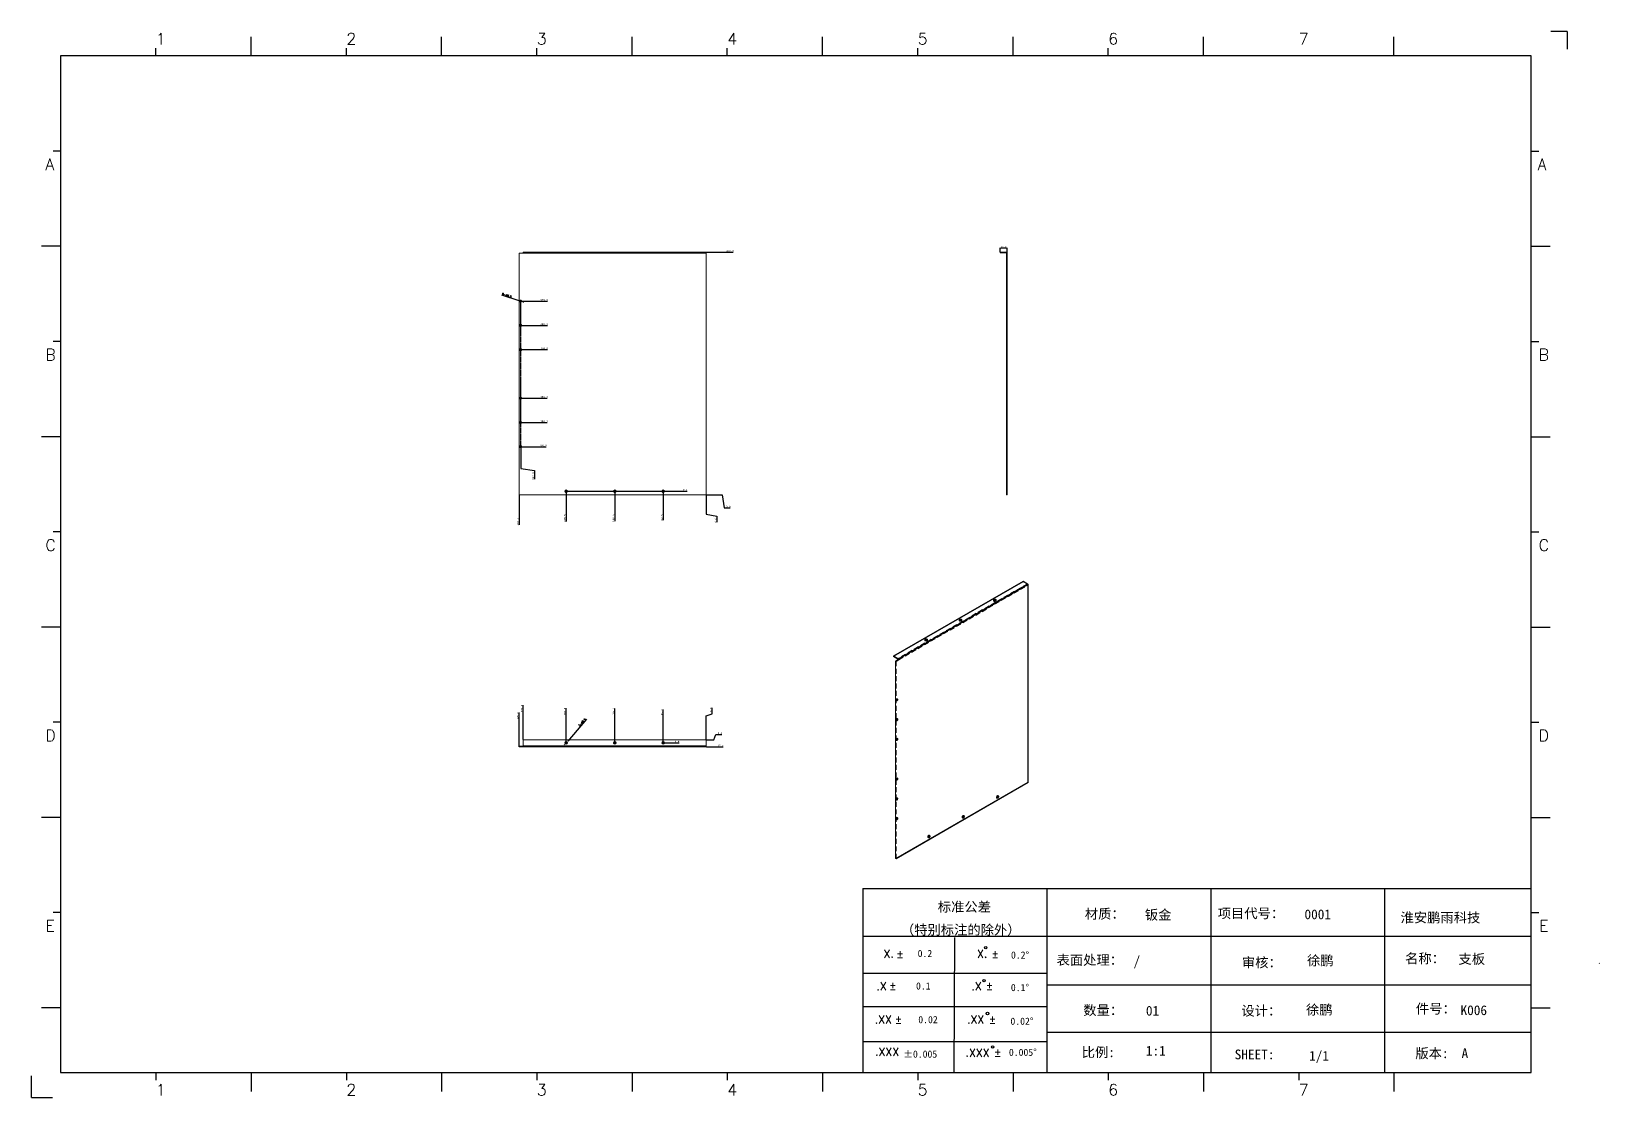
# Model space of a CAD drawing. Extents: x 83 to 30050, y -7164 to 695.
# Drawn here: x 18711 to 21939, y -7058 to -4862 of the extents above; entities that cross this region are included whole.
import ezdxf
from ezdxf.enums import TextEntityAlignment as Align

# ---------------------------------------------------------------- set-up
doc = ezdxf.new("R2010")
doc.units = 0
doc.header["$LTSCALE"] = 8
doc.header["$MEASUREMENT"] = 0
doc.header["$PDSIZE"] = 5
doc.linetypes.add('CENTER', pattern=[2, 1.25, -0.25, 0.25, -0.25])
doc.linetypes.add('HIDDEN', pattern=[1.905, 1.27, -0.635])
doc.layers.get('0').update_dxf_attribs({"linetype": 'CONTINUOUS'})
doc.layers.get('Defpoints').update_dxf_attribs({"linetype": 'CONTINUOUS'})
doc.layers.add('41', color=3, linetype='CONTINUOUS')
doc.layers.add('dim', color=82, linetype='CONTINUOUS', lineweight=9)
doc.styles.add('SIMPLEX', font='SIMPLEX')
doc.styles.get("Standard").update_dxf_attribs({"font": '', "height": 4})
doc.styles.get('Standard').set_extended_font_data('SimSun')
doc.dimstyles.new('ISO-25', dxfattribs={"dimtxt": 6, "dimasz": 2.5, "dimexe": 1.25, "dimexo": 0.625, "dimtad": 1, "dimdec": 1, "dimzin": 1, "dimdsep": 46, "dimtxsty": 'Standard', "dimcen": 2.5, "dimadec": 0, "dimazin": 0, "dimtm": 1e-09, "dimtfac": 1, "dimtdec": 1, "dimtmove": 0, "dimatfit": 3, "dimfxl": 1, "dimtolj": 1, "dimtzin": 0, "dimarcsym": 0})

# ---------------------------------------------------------------- blocks, each defined once
blk = doc.blocks.new('A$C0BB32EA6')
at = {"layer": '41', "linetype": 'Continuous'}
for p, q in [((630.37, 437.94), (623.79, 437.94)), ((630.37, 437.94), (630.37, 430.59)), ((0, 0), (0, 8.98)), ((0, 0), (8.64, 0))]:
    blk.add_line(p, q, dxfattribs=at)
at = {"layer": '41'}
for p, q in [((90.21, 427.84), (90.21, 435.66)), ((168.4, 427.84), (168.4, 435.66)), ((168.4, 427.84), (168.4, 435.66)), ((168.4, 427.84), (168.4, 435.66)), ((246.58, 427.84), (246.58, 435.66)), ((246.58, 427.84), (246.58, 435.66)), ((324.77, 427.84), (324.77, 435.66)), ((402.96, 427.84), (402.96, 435.66)), ((481.15, 427.84), (481.15, 435.66)), ((559.34, 427.84), (559.34, 435.66)), ((615.63, 427.84), (12.02, 427.84)), ((12.02, 427.84), (12.02, 10.32)), ((51.11, 427.84), (51.11, 430.97)), ((129.3, 427.84), (129.3, 430.97)), ((129.3, 427.84), (129.3, 430.97)), ((129.3, 427.84), (129.3, 430.97)), ((207.49, 427.84), (207.49, 430.97)), ((207.49, 427.84), (207.49, 430.97)), ((285.68, 427.84), (285.68, 430.97)), ((363.87, 427.84), (363.87, 430.97)), ((442.06, 427.84), (442.06, 430.97)), ((615.63, 10.32), (615.63, 427.84)), ((12.02, 388.75), (8.89, 388.75)), ((615.63, 388.75), (618.76, 388.75)), ((12.02, 349.66), (4.2, 349.66)), ((615.63, 349.66), (623.45, 349.66)), ((12.02, 310.56), (8.89, 310.56)), ((615.63, 310.56), (618.76, 310.56)), ((12.02, 271.47), (4.2, 271.47)), ((615.63, 271.47), (623.45, 271.47)), ((12.02, 232.37), (8.89, 232.37)), ((615.63, 232.37), (618.76, 232.37)), ((12.02, 193.28), (4.2, 193.28)), ((615.63, 193.28), (623.45, 193.28)), ((12.02, 154.18), (8.89, 154.18)), ((615.63, 154.18), (618.76, 154.18)), ((12.02, 115.09), (4.2, 115.09)), ((615.63, 115.09), (623.45, 115.09)), ((341.34, 85.85), (615.63, 85.85)), ((341.34, 85.85), (341.34, 10.32)), ((416.87, 85.85), (416.87, 10.32)), ((484.16, 85.85), (484.16, 10.32)), ((555.4, 85.7), (555.4, 10.17)), ((12.02, 76), (8.89, 76)), ((615.63, 76), (618.76, 76)), ((615.63, 66.14), (341.34, 66.14)), ((378.86, 10.02), (379.1, 65.84)), ((341.34, 51.12), (416.87, 51.12)), ((615.63, 46.17), (416.87, 46.17)), ((12.02, 36.9), (4.2, 36.9)), ((341.34, 37.5), (401.12, 37.5)), ((341.34, 37.5), (416.87, 37.5)), ((615.63, 36.9), (623.45, 36.9)), ((615.63, 26.74), (416.87, 26.74)), ((341.34, 23.05), (401.87, 23.05)), ((341.34, 23.05), (401.87, 23.05)), ((341.34, 23.05), (401.87, 23.05)), ((341.34, 23.05), (401.87, 23.05)), ((341.34, 23.05), (401.87, 23.05)), ((341.34, 23.05), (416.87, 23.05)), ((12.02, 10.32), (615.63, 10.32)), ((51.11, 10.32), (51.11, 7.19)), ((90.21, 10.32), (90.21, 2.5)), ((129.3, 10.32), (129.3, 7.19)), ((168.4, 10.32), (168.4, 2.5)), ((207.49, 10.32), (207.49, 7.19)), ((246.58, 10.32), (246.58, 2.5)), ((285.68, 10.32), (285.68, 7.19)), ((324.77, 10.32), (324.77, 2.5)), ((326.34, 10.32), (401.87, 10.32)), ((363.87, 10.32), (363.87, 7.19)), ((402.96, 10.32), (402.96, 2.5)), ((442.06, 10.32), (442.06, 7.19)), ((481.15, 10.32), (481.15, 2.5)), ((520.24, 10.32), (520.24, 7.19)), ((559.34, 10.32), (559.34, 2.5))]:
    blk.add_line(p, q, dxfattribs=at)
for centre in [(391.73, 61.61), (391.07, 48.04), (392.49, 34.54), (394.6, 20.83)]:
    blk.add_circle(centre, 0.516, dxfattribs=at)
at = {"layer": '41', "style": 'SIMPLEX'}
for s, height, p in [('1', 4.69, (51.11, 432.54)), ('2', 4.69, (129.3, 432.54)), ('3', 4.69, (207.49, 432.54)), ('4', 4.69, (285.68, 432.54)), ('5', 4.69, (363.87, 432.54)), ('6', 4.69, (442.06, 432.54)), ('7', 4.69, (520.24, 432.54)), ('A', 4.75, (5.76, 380.93)), ('A', 4.75, (618.27, 380.93)), ('B', 4.75, (5.76, 302.74)), ('B', 4.75, (618.72, 302.74)), ('C', 4.75, (5.76, 224.55)), ('C', 4.75, (618.72, 224.55)), ('D', 4.75, (5.76, 146.37)), ('D', 4.75, (618.72, 146.37)), ('E', 4.75, (5.76, 68.18)), ('E', 4.75, (618.95, 68.18)), ('X.', 3.284, (349.84, 57.49)), ('%%p', 3.284, (355.04, 57.36)), ('X.', 3.284, (388.21, 57.49)), ('%%p', 3.284, (394.07, 57.36)), ('.X', 3.284, (346.89, 44.16)), ('%%p', 3.284, (352.09, 44.33)), ('.X', 3.284, (385.9, 44.16)), ('%%p', 3.284, (391.76, 44.33)), ('.XX', 3.284, (346.2, 30.42)), ('%%p', 3.284, (354.44, 30.46)), ('.XX', 3.284, (384.11, 30.42)), ('%%p', 3.284, (393.01, 30.46)), ('.XXX', 3.284, (383.48, 16.83)), ('%%p', 3.284, (395.11, 16.95)), ('1', 4.69, (51.11, 0.87)), ('2', 4.69, (129.3, 0.87)), ('3', 4.69, (207.49, 0.87)), ('4', 4.69, (285.68, 0.87)), ('5', 4.69, (363.87, 0.87)), ('6', 4.69, (442.06, 0.87)), ('7', 4.69, (520.24, 0.87))]:
    blk.add_text(s, height=height, dxfattribs=at).set_placement(p)
at = {"layer": '41', "linetype": 'Continuous'}
for s, p in [('标准公差', (372.08, 76.36)), ('材质：', (432.42, 73.5)), ('项目代号：', (486.99, 73.71)), ('（特别标注的除外）', (356.94, 66.94)), ('淮安鹏雨科技', (562.04, 71.96)), ('表面处理：', (420.83, 54.55)), ('审核：', (496.9, 53.5)), ('名称：', (563.9, 55.18)), ('件号：', (568.32, 34.55)), ('数量：', (431.79, 33.91)), ('设计：', (496.69, 33.7)), ('比例:', (431.16, 16.65)), ('SHEET:', (493.95, 15.75)), ('1/1', (524.5, 15.18)), ('版本:', (568.11, 16.23))]:
    blk.add_text(s, height=4, dxfattribs=at).set_placement(p)
at = {"layer": '41'}
for s, p in [('0.2', (363.82, 57.75)), ('0.2%%D', (402.12, 57.11)), ('0.1', (363.14, 44.41)), ('0.1%%D', (402.07, 43.76)), ('0.02', (364.07, 30.58)), ('0.02%%D', (401.9, 29.93)), ('0.005%%D', (401.27, 17.16))]:
    blk.add_text(s, height=2.929, dxfattribs=at).set_placement(p)
at = {"layer": '41', "style": 'SIMPLEX'}
blk.add_text('.XXX', height=3.284, dxfattribs=at).set_placement((351.31, 18.87), align=Align.MIDDLE_CENTER)
at = {"layer": '41'}
blk.add_text('%%P0.005', height=2.929, dxfattribs=at).set_placement((364.87, 17.89), align=Align.MIDDLE_CENTER)
at = {"layer": '41', "linetype": 'Continuous'}
for tag, p in [('材质', (457.07, 73.08)), ('代号', (522.6, 73.29)), ('表面处理', (452.44, 54.13)), ('审核', (523.65, 54.34)), ('名称', (585.81, 54.97)), ('设计', (523.23, 34.13)), ('数量', (457.5, 33.7)), ('件号', (586.65, 33.91)), ('比例', (457.5, 17.28)), ('版本', (587.08, 16.23))]:
    blk.add_attdef(tag, p, '', height=4, dxfattribs=at)
blk = doc.blocks.new('*D1572')
at = {"layer": 'Defpoints', "color": 0}
for p in [(20100.2, -5816.5), (20100.2, -5816.5), (20141.1, -5843.5)]:
    blk.add_point(p, dxfattribs=at)
at = {"layer": 'dim', "color": 0, "lineweight": -2}
for p, q in [((20100.7, -5816.5), (20133.1, -5816.5)), ((20133.1, -5816.5), (20137.1, -5843.5)), ((20137.1, -5843.5), (20149.5, -5843.5))]:
    blk.add_line(p, q, dxfattribs=at)
at = {"layer": 'dim', "color": 0, "insert": (20145.5, -5841), "char_height": 4, "attachment_point": 5}
blk.add_mtext('\\A1;0.0', dxfattribs=at)
blk = doc.blocks.new('*D1573')
at = {"layer": 'Defpoints', "color": 0}
for p in [(20011.7, -5809.4), (20052.6, -5809.4), (20100.2, -5816.5)]:
    blk.add_point(p, dxfattribs=at)
at = {"layer": 'dim', "color": 0, "lineweight": -2}
blk.add_line((20012.2, -5809.4), (20060.7, -5809.4), dxfattribs=at)
at = {"layer": 'dim', "color": 0, "insert": (20056.9, -5806.9), "char_height": 4, "attachment_point": 5}
blk.add_mtext('\\A1;7.1', dxfattribs=at)
blk = doc.blocks.new('*D1574')
at = {"layer": 'Defpoints', "color": 0}
for p in [(19718.2, -5717.6), (19759.1, -5717.6), (20100.2, -5816.5)]:
    blk.add_point(p, dxfattribs=at)
at = {"layer": 'dim', "color": 0, "lineweight": -2}
blk.add_line((19718.7, -5717.6), (19770.4, -5717.6), dxfattribs=at)
at = {"layer": 'dim', "color": 0, "insert": (19765, -5715.1), "char_height": 4, "attachment_point": 5}
blk.add_mtext('\\A1;98.9', dxfattribs=at)
blk = doc.blocks.new('*D1575')
at = {"layer": 'Defpoints', "color": 0}
for p in [(19718.2, -5667.6), (19759.1, -5667.6), (20100.2, -5816.5)]:
    blk.add_point(p, dxfattribs=at)
at = {"layer": 'dim', "color": 0, "lineweight": -2}
blk.add_line((19718.7, -5667.6), (19772.8, -5667.6), dxfattribs=at)
at = {"layer": 'dim', "color": 0, "insert": (19766.2, -5665.1), "char_height": 4, "attachment_point": 5}
blk.add_mtext('\\A1;148.9', dxfattribs=at)
blk = doc.blocks.new('*D1576')
at = {"layer": 'Defpoints', "color": 0}
for p in [(19718.2, -5617.6), (19759.1, -5617.6), (20100.2, -5816.5)]:
    blk.add_point(p, dxfattribs=at)
at = {"layer": 'dim', "color": 0, "lineweight": -2}
blk.add_line((19718.7, -5617.6), (19772.8, -5617.6), dxfattribs=at)
at = {"layer": 'dim', "color": 0, "insert": (19766.2, -5615.1), "char_height": 4, "attachment_point": 5}
blk.add_mtext('\\A1;198.9', dxfattribs=at)
blk = doc.blocks.new('*D1577')
at = {"layer": 'Defpoints', "color": 0}
for p in [(19718.2, -5517.6), (19759.1, -5517.6), (20100.2, -5816.5)]:
    blk.add_point(p, dxfattribs=at)
at = {"layer": 'dim', "color": 0, "lineweight": -2}
blk.add_line((19718.7, -5517.6), (19773.2, -5517.6), dxfattribs=at)
at = {"layer": 'dim', "color": 0, "insert": (19766.4, -5515.1), "char_height": 4, "attachment_point": 5}
blk.add_mtext('\\A1;298.9', dxfattribs=at)
blk = doc.blocks.new('*D1578')
at = {"layer": 'Defpoints', "color": 0}
for p in [(19718.2, -5467.6), (19759.1, -5467.6), (20100.2, -5816.5)]:
    blk.add_point(p, dxfattribs=at)
at = {"layer": 'dim', "color": 0, "lineweight": -2}
blk.add_line((19718.7, -5467.6), (19773.1, -5467.6), dxfattribs=at)
at = {"layer": 'dim', "color": 0, "insert": (19766.3, -5465.1), "char_height": 4, "attachment_point": 5}
blk.add_mtext('\\A1;348.9', dxfattribs=at)
blk = doc.blocks.new('*D1579')
at = {"layer": 'Defpoints', "color": 0}
for p in [(19718.2, -5417.6), (19759.1, -5417.6), (20100.2, -5816.5)]:
    blk.add_point(p, dxfattribs=at)
at = {"layer": 'dim', "color": 0, "lineweight": -2}
blk.add_line((19718.7, -5417.6), (19773.1, -5417.6), dxfattribs=at)
at = {"layer": 'dim', "color": 0, "insert": (19766.3, -5415.1), "char_height": 4, "attachment_point": 5}
blk.add_mtext('\\A1;398.9', dxfattribs=at)
blk = doc.blocks.new('*D1580')
at = {"layer": 'Defpoints', "color": 0}
for p in [(20100.2, -5316.5), (20141.1, -5316.5), (20100.2, -5816.5)]:
    blk.add_point(p, dxfattribs=at)
at = {"layer": 'dim', "color": 0, "lineweight": -2}
blk.add_line((20100.7, -5316.5), (20155.2, -5316.5), dxfattribs=at)
at = {"layer": 'dim', "color": 0, "insert": (20148.4, -5314), "char_height": 4, "attachment_point": 5}
blk.add_mtext('\\A1;500.0', dxfattribs=at)
blk = doc.blocks.new('*D1582')
at = {"layer": 'Defpoints', "color": 0}
for p in [(20100.2, -5816.5), (20100.2, -5816.5), (20122.1, -5864.6)]:
    blk.add_point(p, dxfattribs=at)
at = {"layer": 'dim', "color": 0, "lineweight": -2}
for p, q in [((20100.2, -5817), (20100.2, -5856.6)), ((20100.2, -5856.6), (20122.1, -5860.6)), ((20122.1, -5860.6), (20122.1, -5873.1))]:
    blk.add_line(p, q, dxfattribs=at)
at = {"layer": 'dim', "color": 0, "insert": (20119.6, -5869.1), "char_height": 4, "attachment_point": 5, "rotation": 90}
blk.add_mtext('\\A1;0.0', dxfattribs=at)
blk = doc.blocks.new('*D1583')
at = {"layer": 'Defpoints', "color": 0}
for p in [(20011.7, -5809.4), (20100.2, -5816.5), (20011.7, -5857.5)]:
    blk.add_point(p, dxfattribs=at)
at = {"layer": 'dim', "color": 0, "lineweight": -2}
blk.add_line((20011.7, -5809.9), (20011.7, -5868.8), dxfattribs=at)
at = {"layer": 'dim', "color": 0, "insert": (20009.2, -5863.4), "char_height": 4, "attachment_point": 5, "rotation": 90}
blk.add_mtext('\\A1;88.5', dxfattribs=at)
blk = doc.blocks.new('*D1584')
at = {"layer": 'Defpoints', "color": 0}
for p in [(19911.7, -5809.4), (20100.2, -5816.5), (19911.7, -5857.5)]:
    blk.add_point(p, dxfattribs=at)
at = {"layer": 'dim', "color": 0, "lineweight": -2}
blk.add_line((19911.7, -5809.9), (19911.7, -5871.2), dxfattribs=at)
at = {"layer": 'dim', "color": 0, "insert": (19909.2, -5864.6), "char_height": 4, "attachment_point": 5, "rotation": 90}
blk.add_mtext('\\A1;188.5', dxfattribs=at)
blk = doc.blocks.new('*D1585')
at = {"layer": 'Defpoints', "color": 0}
for p in [(19811.7, -5809.4), (20100.2, -5816.5), (19811.7, -5857.5)]:
    blk.add_point(p, dxfattribs=at)
at = {"layer": 'dim', "color": 0, "lineweight": -2}
blk.add_line((19811.7, -5809.9), (19811.7, -5871.6), dxfattribs=at)
at = {"layer": 'dim', "color": 0, "insert": (19809.2, -5864.8), "char_height": 4, "attachment_point": 5, "rotation": 90}
blk.add_mtext('\\A1;288.5', dxfattribs=at)
blk = doc.blocks.new('*D1586')
at = {"layer": 'Defpoints', "color": 0}
for p in [(19718.2, -5717.6), (19746.4, -5770.4), (20100.2, -5816.5)]:
    blk.add_point(p, dxfattribs=at)
at = {"layer": 'dim', "color": 0, "lineweight": -2}
for p, q in [((19718.2, -5718.1), (19718.2, -5762.4)), ((19718.2, -5762.4), (19746.4, -5766.4)), ((19746.4, -5766.4), (19746.4, -5784.5))]:
    blk.add_line(p, q, dxfattribs=at)
at = {"layer": 'dim', "color": 0, "insert": (19743.9, -5777.7), "char_height": 4, "attachment_point": 5, "rotation": 90}
blk.add_mtext('\\A1;382.0', dxfattribs=at)
blk = doc.blocks.new('*D1587')
at = {"layer": 'Defpoints', "color": 0}
for p in [(19715.2, -5816.5), (20100.2, -5816.5), (19715.2, -5864.6)]:
    blk.add_point(p, dxfattribs=at)
at = {"layer": 'dim', "color": 0, "lineweight": -2}
blk.add_line((19715.2, -5817), (19715.2, -5878.7), dxfattribs=at)
at = {"layer": 'dim', "color": 0, "insert": (19712.7, -5871.9), "char_height": 4, "attachment_point": 5, "rotation": 90}
blk.add_mtext('\\A1;385.0', dxfattribs=at)
blk = doc.blocks.new('*D1588')
at = {"layer": 'Defpoints', "color": 0}
for p in [(20704.9, -5316.5), (20719.9, -5308.2), (20719.9, -5318.8)]:
    blk.add_point(p, dxfattribs=at)
at = {"layer": 'dim', "color": 0, "lineweight": -2}
for p, q in [((20704.9, -5316), (20704.9, -5307.7)), ((20706.9, -5308.2), (20717.9, -5308.2)), ((20719.9, -5318.3), (20719.9, -5307.7))]:
    blk.add_line(p, q, dxfattribs=at)
at = {"layer": 'dim', "color": 0}
for points in [[(20706.9, -5307.9), (20706.9, -5308.5), (20704.9, -5308.2)], [(20717.9, -5307.9), (20717.9, -5308.5), (20719.9, -5308.2)]]:
    blk.add_solid(points, dxfattribs=at)
at = {"layer": 'dim', "color": 0, "insert": (20712.4, -5305.7), "char_height": 4, "attachment_point": 5}
blk.add_mtext('\\A1;15.0', dxfattribs=at)
blk = doc.blocks.new('*D1589')
at = {"layer": 'Defpoints', "color": 0}
for p in [(19716.1, -5416.9), (19720.3, -5418.3)]:
    blk.add_point(p, dxfattribs=at)
at = {"layer": 'dim', "color": 0, "lineweight": -2}
for p, q in [((19678.9, -5404.9), (19714.2, -5416.3)), ((19720.3, -5418.3), (19716.1, -5416.9)), ((19722.2, -5418.9), (19724.1, -5419.6))]:
    blk.add_line(p, q, dxfattribs=at)
at = {"layer": 'dim', "color": 0}
for points in [[(19714.3, -5416), (19714.1, -5416.6), (19716.1, -5416.9)], [(19722.4, -5418.6), (19722.1, -5419.3), (19720.3, -5418.3)]]:
    blk.add_solid(points, dxfattribs=at)
at = {"layer": 'dim', "color": 0, "insert": (19689.6, -5405.7), "char_height": 4, "attachment_point": 5, "rotation": 342.0207}
blk.add_mtext('\\A1;{\\Ftxt,bigfont|c134;9-∅4.5}', dxfattribs=at)
blk = doc.blocks.new('*D1590')
at = {"layer": 'Defpoints', "color": 0}
for p in [(19813.5, -6325.3), (19809.9, -6329.5)]:
    blk.add_point(p, dxfattribs=at)
at = {"layer": 'dim', "color": 0, "lineweight": -2}
for p, q in [((19853.3, -6279.1), (19814.8, -6323.8)), ((19809.9, -6329.5), (19813.5, -6325.3)), ((19808.6, -6331), (19807.3, -6332.5))]:
    blk.add_line(p, q, dxfattribs=at)
at = {"layer": 'dim', "color": 0}
for points in [[(19814.6, -6323.6), (19815.1, -6324), (19813.5, -6325.3)], [(19808.4, -6330.8), (19808.9, -6331.2), (19809.9, -6329.5)]]:
    blk.add_solid(points, dxfattribs=at)
at = {"layer": 'dim', "color": 0, "insert": (19844.5, -6285.5), "char_height": 4, "attachment_point": 5, "rotation": 49.2691}
blk.add_mtext('\\A1;{\\Ftxt,bigfont|c134;3-∅5.5}', dxfattribs=at)
blk = doc.blocks.new('*D1591')
at = {"layer": 'Defpoints', "color": 0}
for p in [(20100.2, -6321), (20100.2, -6321), (20124, -6310.1)]:
    blk.add_point(p, dxfattribs=at)
at = {"layer": 'dim', "color": 0, "lineweight": -2}
for p, q in [((20100.7, -6321), (20116, -6321)), ((20116, -6321), (20120, -6310.1)), ((20120, -6310.1), (20132.5, -6310.1))]:
    blk.add_line(p, q, dxfattribs=at)
at = {"layer": 'dim', "color": 0, "insert": (20128.5, -6307.6), "char_height": 4, "attachment_point": 5}
blk.add_mtext('\\A1;0.0', dxfattribs=at)
blk = doc.blocks.new('*D1592')
at = {"layer": 'Defpoints', "color": 0}
for p in [(20011.7, -6327.4), (20035.5, -6327.4), (20100.2, -6321)]:
    blk.add_point(p, dxfattribs=at)
at = {"layer": 'dim', "color": 0, "lineweight": -2}
blk.add_line((20012.2, -6327.4), (20044.1, -6327.4), dxfattribs=at)
at = {"layer": 'dim', "color": 0, "insert": (20040.1, -6324.9), "char_height": 4, "attachment_point": 5}
blk.add_mtext('\\A1;6.4', dxfattribs=at)
blk = doc.blocks.new('*D1593')
at = {"layer": 'Defpoints', "color": 0}
for p in [(20100.2, -6321), (20100.2, -6336), (20124, -6336)]:
    blk.add_point(p, dxfattribs=at)
at = {"layer": 'dim', "color": 0, "lineweight": -2}
blk.add_line((20100.7, -6336), (20135, -6336), dxfattribs=at)
at = {"layer": 'dim', "color": 0, "insert": (20129.8, -6333.5), "char_height": 4, "attachment_point": 5}
blk.add_mtext('\\A1;15.0', dxfattribs=at)
blk = doc.blocks.new('*D1594')
at = {"layer": 'Defpoints', "color": 0}
for p in [(20112.3, -6264.1), (20100.2, -6321), (20100.2, -6321)]:
    blk.add_point(p, dxfattribs=at)
at = {"layer": 'dim', "color": 0, "lineweight": -2}
for p, q in [((20112.3, -6268.1), (20112.3, -6255.6)), ((20100.2, -6272.1), (20112.3, -6268.1)), ((20100.2, -6320.5), (20100.2, -6272.1))]:
    blk.add_line(p, q, dxfattribs=at)
at = {"layer": 'dim', "color": 0, "insert": (20109.8, -6259.6), "char_height": 4, "attachment_point": 5, "rotation": 90}
blk.add_mtext('\\A1;0.0', dxfattribs=at)
blk = doc.blocks.new('*D1595')
at = {"layer": 'Defpoints', "color": 0}
for p in [(20011.7, -6270.5), (20011.7, -6327.4), (20100.2, -6321)]:
    blk.add_point(p, dxfattribs=at)
at = {"layer": 'dim', "color": 0, "lineweight": -2}
blk.add_line((20011.7, -6326.9), (20011.7, -6259.2), dxfattribs=at)
at = {"layer": 'dim', "color": 0, "insert": (20009.2, -6264.6), "char_height": 4, "attachment_point": 5, "rotation": 90}
blk.add_mtext('\\A1;88.5', dxfattribs=at)
blk = doc.blocks.new('*D1596')
at = {"layer": 'Defpoints', "color": 0}
for p in [(19911.7, -6270.5), (19911.7, -6327.4), (20100.2, -6321)]:
    blk.add_point(p, dxfattribs=at)
at = {"layer": 'dim', "color": 0, "lineweight": -2}
blk.add_line((19911.7, -6326.9), (19911.7, -6256.7), dxfattribs=at)
at = {"layer": 'dim', "color": 0, "insert": (19909.2, -6263.3), "char_height": 4, "attachment_point": 5, "rotation": 90}
blk.add_mtext('\\A1;188.5', dxfattribs=at)
blk = doc.blocks.new('*D1597')
at = {"layer": 'Defpoints', "color": 0}
for p in [(19811.7, -6270.5), (19811.7, -6327.4), (20100.2, -6321)]:
    blk.add_point(p, dxfattribs=at)
at = {"layer": 'dim', "color": 0, "lineweight": -2}
blk.add_line((19811.7, -6326.9), (19811.7, -6256.4), dxfattribs=at)
at = {"layer": 'dim', "color": 0, "insert": (19809.2, -6263.2), "char_height": 4, "attachment_point": 5, "rotation": 90}
blk.add_mtext('\\A1;288.5', dxfattribs=at)
blk = doc.blocks.new('*D1598')
at = {"layer": 'Defpoints', "color": 0}
for p in [(19723.2, -6264.1), (19723.2, -6321), (20100.2, -6321)]:
    blk.add_point(p, dxfattribs=at)
at = {"layer": 'dim', "color": 0, "lineweight": -2}
blk.add_line((19723.2, -6320.5), (19723.2, -6250), dxfattribs=at)
at = {"layer": 'dim', "color": 0, "insert": (19720.7, -6256.8), "char_height": 4, "attachment_point": 5, "rotation": 90}
blk.add_mtext('\\A1;377.0', dxfattribs=at)
blk = doc.blocks.new('*D1599')
at = {"layer": 'Defpoints', "color": 0}
for p in [(19715.2, -6279.1), (20100.2, -6321), (19715.2, -6336)]:
    blk.add_point(p, dxfattribs=at)
at = {"layer": 'dim', "color": 0, "lineweight": -2}
blk.add_line((19715.2, -6335.5), (19715.2, -6265), dxfattribs=at)
at = {"layer": 'dim', "color": 0, "insert": (19712.7, -6271.8), "char_height": 4, "attachment_point": 5, "rotation": 90}
blk.add_mtext('\\A1;385.0', dxfattribs=at)

msp = doc.modelspace()

# ---------------------------------------------------------------- linework, layer by layer
at = {"color": 7, "linetype": 'Continuous', "lineweight": 15}
for p, q in [((19715.205, -5318.751), (19723.205, -5318.751)), ((19715.205, -5816.514), (19715.205, -5318.751)), ((20100.205, -5316.514), (19723.205, -5316.514)), ((19723.205, -5318.014), (19723.205, -5316.514)), ((20100.205, -5318.014), (19723.205, -5318.014)), ((19723.205, -5318.014), (19723.205, -5318.751)), ((19723.205, -5318.751), (20100.205, -5318.751)), ((20100.205, -5316.514), (20100.205, -5318.014)), ((20100.205, -5318.751), (20100.205, -5318.014)), ((20100.205, -5816.514), (20100.205, -5318.751)), ((20704.878, -5316.514), (20704.878, -5318.014)), ((20717.642, -5316.514), (20704.878, -5316.514)), ((20717.642, -5318.014), (20704.878, -5318.014)), ((20717.642, -5318.014), (20717.642, -5316.514)), ((20718.378, -5318.751), (20719.878, -5318.751)), ((20718.378, -5816.514), (20718.378, -5318.751)), ((20719.878, -5816.514), (20719.878, -5318.751)), ((19715.205, -5816.514), (20100.205, -5816.514)), ((20718.378, -5816.514), (20719.878, -5816.514)), ((20752.377, -5994.595), (20485.797, -6148.488)), ((20752.377, -5995.82), (20485.797, -6149.713)), ((20761.402, -6001.03), (20494.822, -6154.923)), ((20495.343, -6155.825), (20761.923, -6001.932)), ((20752.377, -5994.595), (20752.377, -5995.82)), ((20761.402, -5999.805), (20752.377, -5994.595)), ((20761.402, -6001.03), (20752.377, -5995.82)), ((20761.402, -6001.03), (20761.402, -5999.805)), ((20761.923, -6408.376), (20761.923, -6001.932)), ((20761.923, -6001.932), (20762.983, -6002.544)), ((20762.983, -6408.989), (20762.983, -6002.544)), ((20485.797, -6149.713), (20485.797, -6148.488)), ((20485.797, -6149.713), (20494.822, -6154.923)), ((20489.686, -6159.091), (20495.343, -6155.825)), ((20489.686, -6565.535), (20489.686, -6159.091)), ((20100.205, -6321.044), (19723.205, -6321.044)), ((19723.205, -6321.044), (19723.205, -6333.807)), ((20100.205, -6333.807), (20100.205, -6321.044)), ((19715.205, -6334.544), (20100.205, -6334.544)), ((19715.205, -6334.544), (19715.205, -6336.044)), ((19715.205, -6336.044), (20100.205, -6336.044)), ((20100.205, -6333.807), (19723.205, -6333.807)), ((19723.205, -6333.807), (19723.205, -6334.544)), ((20100.205, -6334.544), (20100.205, -6333.807)), ((20100.205, -6334.544), (20100.205, -6336.044)), ((20489.686, -6565.535), (20761.923, -6408.376)), ((20490.747, -6566.147), (20762.983, -6408.989)), ((20761.923, -6408.376), (20762.983, -6408.989)), ((20489.686, -6565.535), (20490.747, -6566.147)), ((21939.334, -6781.943), (21938.273, -6781.33))]:
    msp.add_line(p, q, dxfattribs=at)
at = {"color": 7, "linetype": 'HIDDEN', "lineweight": 0}
for p, q in [((19808.955, -5316.514), (19808.955, -5318.014)), ((19814.455, -5318.014), (19814.455, -5316.514)), ((19908.955, -5316.514), (19908.955, -5318.014)), ((19914.455, -5318.014), (19914.455, -5316.514)), ((20008.955, -5316.514), (20008.955, -5318.014)), ((20014.455, -5318.014), (20014.455, -5316.514)), ((20708.51, -5316.514), (20708.51, -5318.014)), ((20714.01, -5318.014), (20714.01, -5316.514)), ((20719.878, -5415.383), (20718.378, -5415.383)), ((20718.378, -5419.883), (20719.878, -5419.883)), ((20719.878, -5465.383), (20718.378, -5465.383)), ((20718.378, -5469.883), (20719.878, -5469.883)), ((20719.878, -5515.383), (20718.378, -5515.383)), ((20718.378, -5519.883), (20719.878, -5519.883)), ((20719.878, -5615.383), (20718.378, -5615.383)), ((20718.378, -5619.883), (20719.878, -5619.883)), ((20719.878, -5665.383), (20718.378, -5665.383)), ((20718.378, -5669.883), (20719.878, -5669.883)), ((20719.878, -5715.383), (20718.378, -5715.383)), ((20718.378, -5719.883), (20719.878, -5719.883)), ((20719.878, -5806.646), (20718.378, -5806.646)), ((20718.378, -5812.146), (20719.878, -5812.146)), ((20761.402, -5999.805), (20494.822, -6153.698)), ((20496.404, -6156.437), (20762.983, -6002.544)), ((20691.56, -6033.326), (20691.56, -6034.551)), ((20697.06, -6034.551), (20697.06, -6033.326)), ((20620.85, -6074.147), (20620.85, -6075.371)), ((20626.35, -6075.371), (20626.35, -6074.147)), ((20550.139, -6114.967), (20550.139, -6116.192)), ((20555.639, -6116.192), (20555.639, -6114.967)), ((20485.797, -6148.488), (20494.822, -6153.698)), ((20489.686, -6159.091), (20490.747, -6159.703)), ((20490.747, -6159.703), (20496.404, -6156.437)), ((20490.747, -6566.147), (20490.747, -6159.703)), ((20494.822, -6153.698), (20494.822, -6154.923)), ((20496.404, -6156.437), (20495.343, -6155.825)), ((20490.683, -6240.556), (20491.744, -6241.168)), ((20493.993, -6237.271), (20492.933, -6236.658)), ((20490.683, -6281.383), (20491.744, -6281.995)), ((20493.993, -6278.098), (20492.933, -6277.485)), ((20490.683, -6322.21), (20491.744, -6322.822)), ((20493.993, -6318.925), (20492.933, -6318.312)), ((19715.955, -6334.544), (19715.955, -6336.044)), ((19720.455, -6336.044), (19720.455, -6334.544)), ((19723.205, -6336.044), (19723.205, -6334.544)), ((19808.955, -6334.544), (19808.955, -6336.044)), ((19814.455, -6336.044), (19814.455, -6334.544)), ((19908.955, -6334.544), (19908.955, -6336.044)), ((19914.455, -6336.044), (19914.455, -6334.544)), ((20008.955, -6334.544), (20008.955, -6336.044)), ((20014.455, -6336.044), (20014.455, -6334.544)), ((20490.683, -6403.864), (20491.744, -6404.476)), ((20493.993, -6400.579), (20492.933, -6399.967)), ((20490.683, -6444.691), (20491.744, -6445.303)), ((20493.993, -6441.406), (20492.933, -6440.794)), ((20697.969, -6441.072), (20699.029, -6441.684)), ((20701.779, -6436.921), (20700.718, -6436.308)), ((20490.683, -6485.518), (20491.744, -6486.13)), ((20493.993, -6482.233), (20492.933, -6481.621)), ((20627.258, -6481.892), (20628.319, -6482.504)), ((20631.068, -6477.741), (20630.008, -6477.129)), ((20560.358, -6518.561), (20559.297, -6517.949)), ((20556.547, -6522.712), (20557.608, -6523.325))]:
    msp.add_line(p, q, dxfattribs=at)
at = {"color": 1, "linetype": 'CENTER', "ltscale": 0.28575}
for p, q in [((19715.73, -5417.633), (19720.68, -5417.633)), ((19718.205, -5717.633), (19718.205, -5415.158)), ((19715.73, -5467.633), (19720.68, -5467.633)), ((19718.205, -5470.108), (19718.205, -5465.158)), ((19715.73, -5517.633), (19720.68, -5517.633)), ((19718.205, -5520.108), (19718.205, -5515.158)), ((19715.73, -5617.633), (19720.68, -5617.633)), ((19718.205, -5620.108), (19718.205, -5615.158)), ((19715.73, -5667.633), (19720.68, -5667.633)), ((19718.205, -5670.108), (19718.205, -5665.158)), ((19715.73, -5717.633), (19720.68, -5717.633)), ((19718.205, -5720.108), (19718.205, -5715.158))]:
    msp.add_line(p, q, dxfattribs=at)
at = {"color": 1, "linetype": 'CENTER', "ltscale": 0.34925}
for p, q in [((19808.68, -5809.396), (20011.705, -5809.396)), ((19811.705, -5812.421), (19811.705, -5806.371)), ((19908.68, -5809.396), (19914.73, -5809.396)), ((19911.705, -5812.421), (19911.705, -5806.371)), ((20008.68, -5809.396), (20014.73, -5809.396)), ((20011.705, -5812.421), (20011.705, -5806.371)), ((19808.68, -6327.425), (19814.73, -6327.425)), ((19811.705, -6330.45), (19811.705, -6324.4)), ((19908.68, -6327.425), (19914.73, -6327.425)), ((19911.705, -6330.45), (19911.705, -6324.4)), ((20008.68, -6327.425), (20014.73, -6327.425)), ((20011.705, -6330.45), (20011.705, -6324.4))]:
    msp.add_line(p, q, dxfattribs=at)
at = {"color": 7, "linetype": 'HIDDEN', "lineweight": 0, "flags": 128}
for points in [[(20691.773, -6033.939), (20691.563, -6033.399), (20691.703, -6032.822), (20692.195, -6032.312), (20692.972, -6031.939), (20693.93, -6031.754), (20694.94, -6031.781), (20695.864, -6032.016), (20696.579, -6032.429), (20696.987, -6032.963), (20697.034, -6033.546), (20696.847, -6033.939)], [(20621.062, -6074.759), (20620.852, -6074.22), (20620.992, -6073.642), (20621.484, -6073.132), (20622.261, -6072.76), (20623.22, -6072.574), (20624.229, -6072.601), (20625.154, -6072.837), (20625.868, -6073.249), (20626.276, -6073.783), (20626.323, -6074.366), (20626.137, -6074.759)], [(20550.352, -6115.579), (20550.142, -6115.04), (20550.281, -6114.462), (20550.773, -6113.953), (20551.551, -6113.58), (20552.509, -6113.395), (20553.518, -6113.422), (20554.443, -6113.657), (20555.158, -6114.07), (20555.566, -6114.604), (20555.612, -6115.186), (20555.426, -6115.579)], [(20494.459, -6238.301), (20494.338, -6239.074), (20493.993, -6239.869), (20493.477, -6240.565), (20492.868, -6241.057), (20492.26, -6241.268), (20491.743, -6241.168), (20491.399, -6240.771), (20491.346, -6240.632)], [(20493.33, -6237.195), (20493.477, -6237.17), (20493.993, -6237.271), (20494.338, -6237.668), (20494.459, -6238.301)], [(20494.459, -6279.128), (20494.338, -6279.901), (20493.993, -6280.696), (20493.477, -6281.392), (20492.868, -6281.884), (20492.26, -6282.095), (20491.743, -6281.995), (20491.399, -6281.598), (20491.346, -6281.459)], [(20493.33, -6278.022), (20493.477, -6277.998), (20493.993, -6278.098), (20494.338, -6278.495), (20494.459, -6279.128)], [(20494.459, -6319.955), (20494.338, -6320.728), (20493.993, -6321.523), (20493.477, -6322.219), (20492.868, -6322.711), (20492.26, -6322.922), (20491.743, -6322.822), (20491.399, -6322.425), (20491.346, -6322.286)], [(20493.33, -6318.849), (20493.477, -6318.825), (20493.993, -6318.925), (20494.338, -6319.322), (20494.459, -6319.955)], [(20493.33, -6400.503), (20493.477, -6400.479), (20493.993, -6400.579), (20494.338, -6400.976), (20494.459, -6401.609), (20494.338, -6402.382), (20493.993, -6403.177), (20493.477, -6403.873), (20492.868, -6404.365), (20492.26, -6404.576), (20491.743, -6404.476), (20491.399, -6404.079), (20491.346, -6403.94)], [(20493.33, -6441.33), (20493.477, -6441.306), (20493.993, -6441.406), (20494.338, -6441.803), (20494.459, -6442.436), (20494.338, -6443.209), (20493.993, -6444.004), (20493.477, -6444.7), (20492.868, -6445.192), (20492.26, -6445.403), (20491.743, -6445.303), (20491.399, -6444.906), (20491.346, -6444.767)], [(20701.142, -6436.799), (20701.576, -6436.834), (20702.058, -6437.166), (20702.316, -6437.786), (20702.316, -6438.611), (20702.058, -6439.53), (20701.576, -6440.418), (20700.936, -6441.155), (20700.225, -6441.642), (20699.538, -6441.813), (20698.967, -6441.645), (20698.605, -6441.193)], [(20493.33, -6482.157), (20493.477, -6482.133), (20493.993, -6482.233), (20494.338, -6482.63), (20494.459, -6483.263), (20494.338, -6484.036), (20493.993, -6484.831), (20493.477, -6485.527), (20492.868, -6486.019), (20492.26, -6486.23), (20491.743, -6486.13), (20491.399, -6485.733), (20491.346, -6485.594)], [(20630.432, -6477.619), (20630.865, -6477.654), (20631.347, -6477.986), (20631.605, -6478.607), (20631.605, -6479.432), (20631.347, -6480.35), (20630.865, -6481.238), (20630.226, -6481.975), (20629.514, -6482.462), (20628.827, -6482.633), (20628.257, -6482.465), (20627.895, -6482.014)], [(20559.721, -6518.439), (20560.155, -6518.475), (20560.636, -6518.807), (20560.894, -6519.427), (20560.894, -6520.252), (20560.636, -6521.171), (20560.155, -6522.058), (20559.515, -6522.796), (20558.803, -6523.283), (20558.116, -6523.453), (20557.546, -6523.285), (20557.184, -6522.834)]]:
    msp.add_lwpolyline(points, dxfattribs=at)
at = {"color": 7, "linetype": 'Continuous', "lineweight": 15, "flags": 128}
for points in [[(20696.255, -6033.428), (20695.421, -6033.099), (20694.437, -6032.965), (20693.436, -6033.046), (20692.553, -6033.33), (20691.908, -6033.778), (20691.587, -6034.332), (20691.633, -6034.914), (20692.041, -6035.448), (20692.756, -6035.861), (20693.681, -6036.096), (20694.69, -6036.123), (20695.648, -6035.938), (20696.426, -6035.565), (20696.918, -6035.055), (20697.057, -6034.478), (20696.826, -6033.91), (20696.255, -6033.428)], [(20692.366, -6034.449), (20691.795, -6033.967), (20691.773, -6033.939)], [(20625.544, -6074.249), (20624.71, -6073.919), (20623.727, -6073.786), (20622.726, -6073.866), (20621.843, -6074.15), (20621.197, -6074.599), (20620.876, -6075.152), (20620.923, -6075.735), (20621.331, -6076.269), (20622.045, -6076.681), (20622.97, -6076.917), (20623.979, -6076.944), (20624.938, -6076.758), (20625.715, -6076.386), (20626.207, -6075.876), (20626.347, -6075.298), (20626.115, -6074.73), (20625.544, -6074.249)], [(20621.655, -6075.269), (20621.084, -6074.788), (20621.062, -6074.759)], [(20550.944, -6117.314), (20551.778, -6117.644), (20552.762, -6117.778), (20553.763, -6117.697), (20554.646, -6117.413), (20555.291, -6116.964), (20555.612, -6116.411), (20555.566, -6115.828), (20555.158, -6115.295), (20554.443, -6114.882), (20553.518, -6114.646), (20552.509, -6114.619), (20551.551, -6114.805), (20550.773, -6115.178), (20550.281, -6115.687), (20550.142, -6116.265), (20550.373, -6116.833), (20550.944, -6117.314)], [(20550.944, -6116.09), (20550.373, -6115.608), (20550.352, -6115.579)], [(20490.217, -6239.525), (20490.338, -6238.752), (20490.683, -6237.957), (20491.199, -6237.261), (20491.808, -6236.77), (20492.417, -6236.558), (20492.933, -6236.658), (20493.278, -6237.055), (20493.399, -6237.689), (20493.278, -6238.462), (20492.933, -6239.257), (20492.417, -6239.953), (20491.808, -6240.444), (20491.199, -6240.656), (20490.683, -6240.556), (20490.338, -6240.159), (20490.217, -6239.525)], [(20490.217, -6280.353), (20490.338, -6279.58), (20490.683, -6278.784), (20491.199, -6278.088), (20491.808, -6277.597), (20492.417, -6277.385), (20492.933, -6277.485), (20493.278, -6277.882), (20493.399, -6278.516), (20493.278, -6279.289), (20492.933, -6280.084), (20492.417, -6280.78), (20491.808, -6281.271), (20491.199, -6281.483), (20490.683, -6281.383), (20490.338, -6280.986), (20490.217, -6280.353)], [(20490.217, -6321.18), (20490.338, -6320.407), (20490.683, -6319.611), (20491.199, -6318.915), (20491.808, -6318.424), (20492.417, -6318.212), (20492.933, -6318.313), (20493.278, -6318.709), (20493.399, -6319.343), (20493.278, -6320.116), (20492.933, -6320.911), (20492.417, -6321.607), (20491.808, -6322.098), (20491.199, -6322.31), (20490.683, -6322.21), (20490.338, -6321.813), (20490.217, -6321.18)], [(20490.217, -6402.834), (20490.338, -6402.061), (20490.683, -6401.266), (20491.199, -6400.569), (20491.808, -6400.078), (20492.417, -6399.866), (20492.933, -6399.967), (20493.278, -6400.364), (20493.399, -6400.997), (20493.278, -6401.77), (20492.933, -6402.565), (20492.417, -6403.261), (20491.808, -6403.752), (20491.199, -6403.964), (20490.683, -6403.864), (20490.338, -6403.467), (20490.217, -6402.834)], [(20490.217, -6443.661), (20490.338, -6442.888), (20490.683, -6442.093), (20491.199, -6441.396), (20491.808, -6440.905), (20492.417, -6440.693), (20492.933, -6440.794), (20493.278, -6441.191), (20493.399, -6441.824), (20493.278, -6442.597), (20492.933, -6443.392), (20492.417, -6444.088), (20491.808, -6444.579), (20491.199, -6444.791), (20490.683, -6444.691), (20490.338, -6444.294), (20490.217, -6443.661)], [(20701.288, -6437.567), (20701.157, -6436.832), (20700.781, -6436.348), (20700.21, -6436.179), (20699.523, -6436.35), (20698.811, -6436.837), (20698.172, -6437.574), (20697.69, -6438.462), (20697.432, -6439.381), (20697.432, -6440.206), (20697.69, -6440.826), (20698.172, -6441.158), (20698.811, -6441.157), (20699.523, -6440.822), (20700.21, -6440.2), (20700.781, -6439.373), (20701.157, -6438.454), (20701.288, -6437.567)], [(20698.605, -6441.193), (20698.591, -6441.16), (20698.46, -6440.425)], [(20490.217, -6484.488), (20490.338, -6483.715), (20490.683, -6482.92), (20491.199, -6482.223), (20491.808, -6481.732), (20492.417, -6481.52), (20492.933, -6481.621), (20493.278, -6482.018), (20493.399, -6482.651), (20493.278, -6483.424), (20492.933, -6484.219), (20492.417, -6484.915), (20491.808, -6485.406), (20491.199, -6485.618), (20490.683, -6485.518), (20490.338, -6485.121), (20490.217, -6484.488)], [(20630.577, -6478.388), (20630.446, -6477.652), (20630.07, -6477.168), (20629.5, -6477), (20628.812, -6477.171), (20628.101, -6477.658), (20627.461, -6478.395), (20626.98, -6479.283), (20626.721, -6480.201), (20626.721, -6481.026), (20626.98, -6481.647), (20627.461, -6481.979), (20628.101, -6481.977), (20628.812, -6481.643), (20629.5, -6481.02), (20630.07, -6480.194), (20630.446, -6479.275), (20630.577, -6478.388)], [(20627.895, -6482.014), (20627.88, -6481.981), (20627.749, -6481.245)], [(20559.867, -6519.208), (20559.735, -6518.473), (20559.359, -6517.988), (20558.789, -6517.82), (20558.102, -6517.991), (20557.39, -6518.478), (20556.75, -6519.215), (20556.269, -6520.103), (20556.011, -6521.022), (20556.011, -6521.847), (20556.269, -6522.467), (20556.75, -6522.799), (20557.39, -6522.798), (20558.102, -6522.463), (20558.789, -6521.84), (20559.359, -6521.014), (20559.735, -6520.095), (20559.867, -6519.208)], [(20557.184, -6522.834), (20557.17, -6522.801), (20557.038, -6522.066)]]:
    msp.add_lwpolyline(points, dxfattribs=at)
at = {"color": 7, "linetype": 'Continuous', "lineweight": 15}
for centre, radius in [((19718.205, -5417.633), 2.25), ((19718.205, -5467.633), 2.25), ((19718.205, -5517.633), 2.25), ((19718.205, -5617.633), 2.25), ((19718.205, -5667.633), 2.25), ((19718.205, -5717.633), 2.25), ((19811.705, -5809.396), 2.75), ((19911.705, -5809.396), 2.75), ((20011.705, -5809.396), 2.75), ((19811.705, -6327.425), 2.75), ((19911.705, -6327.425), 2.75), ((20011.705, -6327.425), 2.75)]:
    msp.add_circle(centre, radius, dxfattribs=at)
for centre, radius, start, end in [((20717.642, -5318.751), 2.237, 0, 90), ((20717.642, -5318.751), 0.737, 0, 90), ((20759.55, -6002.701), 3.437, 2.605478, 57.394522), ((20760.792, -6001.984), 1.132, 2.605478, 57.394522), ((20694.282, -6031.34), 3.651, 238.349896, 314.638264), ((20623.571, -6072.161), 3.651, 238.349896, 314.638264), ((20552.86, -6112.981), 3.651, 238.349896, 314.638264), ((20494.212, -6155.877), 1.132, 2.605478, 57.394522), ((20494.304, -6240.048), 3.015, 108.842349, 191.163027), ((20494.304, -6280.875), 3.015, 108.842349, 191.163027), ((20494.304, -6321.702), 3.015, 108.842349, 191.163027), ((20494.304, -6403.356), 3.015, 108.842349, 191.163027), ((20494.304, -6444.183), 3.015, 108.842349, 191.163027), ((20702.109, -6440.319), 3.651, 105.353822, 181.655086), ((20494.304, -6485.01), 3.015, 108.842349, 191.163027), ((20631.398, -6481.14), 3.651, 105.353822, 181.655086), ((20560.688, -6521.96), 3.651, 105.353822, 181.655086)]:
    msp.add_arc(centre, radius, start, end, dxfattribs=at)
at = {"color": 7, "linetype": 'HIDDEN', "lineweight": 0}
msp.add_arc((20492.97, -6156.594), 3.437, 2.605478, 57.394522, dxfattribs=at)

# ---------------------------------------------------------------- block references
at = {"layer": '41', "linetype": 'Continuous', "xscale": 5.015306502144085, "yscale": 5.015306502143176, "zscale": 5.015306502144003}
msp.add_blockref('A$C0BB32EA6', (18710.703, -7058.391), dxfattribs=at).add_auto_attribs({'版本': 'A', '件号': 'K006', '名称': '支板', '设计': '徐鹏', '审核': '徐鹏', '代号': '0001', '比例': '1:1', '数量': '01', '表面处理': '/', '材质': '钣金'})

# ---------------------------------------------------------------- dimensions: what is measured, and where the dimension line sits
at = {"layer": 'dim'}
for feature_location, offset, dtype, origin, picture, middle in [((20100.205, -5316.514), (40.845, 0), 0, (20100.205, -5816.514), '*D1580', (20148.35, -5314.014)), ((19718.205, -5417.633), (40.845, 0), 0, (20100.205, -5816.514), '*D1579', (19766.339, -5415.133)), ((19718.205, -5467.633), (40.845, 0), 0, (20100.205, -5816.514), '*D1578', (19766.339, -5465.133)), ((19718.205, -5517.633), (40.845, 0), 0, (20100.205, -5816.514), '*D1577', (19766.361, -5515.133)), ((19718.205, -5617.633), (40.845, 0), 0, (20100.205, -5816.514), '*D1576', (19766.183, -5615.133)), ((19718.205, -5667.633), (40.845, 0), 0, (20100.205, -5816.514), '*D1575', (19766.183, -5665.133)), ((19718.205, -5717.633), (40.845, 0), 0, (20100.205, -5816.514), '*D1574', (19764.961, -5715.133)), ((19718.205, -5717.633), (28.202, -52.793), 1, (20100.205, -5816.514), '*D1586', (19743.907, -5777.725)), ((19811.705, -5809.396), (0, -48.082), 1, (20100.205, -5816.514), '*D1585', (19809.205, -5864.767)), ((19911.705, -5809.396), (0, -48.082), 1, (20100.205, -5816.514), '*D1584', (19909.205, -5864.589)), ((20011.705, -5809.396), (0, -48.082), 1, (20100.205, -5816.514), '*D1583', (20009.205, -5863.367)), ((20011.705, -5809.396), (40.845, 0), 0, (20100.205, -5816.514), '*D1573', (20056.85, -5806.896)), ((19715.205, -5816.514), (0, -48.082), 1, (20100.205, -5816.514), '*D1587', (19712.705, -5871.896)), ((20100.204963292, -5816.514202883), (40.845355484, -26.952813424), 0, (20100.204963292, -5816.514202883), '*D1572', (20145.538957665, -5840.967266308)), ((20100.204963292, -5816.514202883), (21.898300676, -48.08206144), 1, (20100.204963292, -5816.514202883), '*D1582', (20119.603513968, -5869.084903212)), ((19723.205, -6321.044), (0, 56.97), 1, (20100.205, -6321.044), '*D1598', (19720.705, -6256.774)), ((19811.705, -6327.425), (0, 56.97), 1, (20100.205, -6321.044), '*D1597', (19809.205, -6263.167)), ((19911.705, -6327.425), (0, 56.97), 1, (20100.205, -6321.044), '*D1596', (19909.205, -6263.344)), ((20011.705, -6327.425), (0, 56.97), 1, (20100.205, -6321.044), '*D1595', (20009.205, -6264.567)), ((20100.204963292, -6321.0437916), (12.103667886, 56.970212664), 1, (20100.204963292, -6321.0437916), '*D1594', (20109.808881178, -6259.584940046)), ((19715.205, -6336.044), (0, 56.97), 1, (20100.205, -6321.044), '*D1599', (19712.705, -6271.774)), ((20011.705, -6327.425), (23.832, 0), 0, (20100.205, -6321.044), '*D1592', (20040.07, -6324.926)), ((20100.204963292, -6321.0437916), (23.831621706, 10.898699169), 0, (20100.204963292, -6321.0437916), '*D1591', (20128.525223886, -6307.64534243)), ((20100.205, -6336.044), (23.832, 0), 0, (20100.205, -6321.044), '*D1593', (20129.759, -6333.544))]:
    dim = msp.add_ordinate_dim(feature_location=feature_location, offset=offset, dtype=dtype, origin=origin, dimstyle='ISO-25', override={"dimtxt": 2.5, "dimasz": 2, "dimexe": 0.49975, "dimexo": 0.49975, "dimgap": 0.49975}, dxfattribs=at)
    dim.commit()
    dim.dimension.update_dxf_attribs({"geometry": picture, "text_midpoint": middle})
dim = msp.add_linear_dim(base=(20719.878, -5308.188), p1=(20704.878, -5316.514), p2=(20719.878, -5318.751), dimstyle='ISO-25', override={"dimtxt": 2.5, "dimasz": 2, "dimexe": 0.49975, "dimexo": 0.49975, "dimgap": 0.49975}, dxfattribs=at)
dim.commit()
dim.dimension.update_dxf_attribs({"geometry": '*D1588', "text_midpoint": (20712.378, -5305.688)})
for p1, p2, text, picture, middle in [((19720.345, -5418.327), (19716.065, -5416.938), '{\\Ftxt,bigfont|c134;9-<>}', '*D1589', (19688.861, -5408.11)), ((19809.911, -6329.509), (19813.499, -6325.342), '{\\Ftxt,bigfont|c134;3-<>}', '*D1590', (19846.429, -6287.099))]:
    dim = msp.add_diameter_dim_2p(p1=p1, p2=p2, text=text, dimstyle='ISO-25', override={"dimtxt": 2.5, "dimasz": 2, "dimexe": 0.49975, "dimexo": 0.49975, "dimgap": 0.49975}, dxfattribs=at)
    dim.commit()
    dim.dimension.update_dxf_attribs({"geometry": picture, "text_midpoint": middle, "dimtype": 163})

doc.saveas('drawing.dxf')
